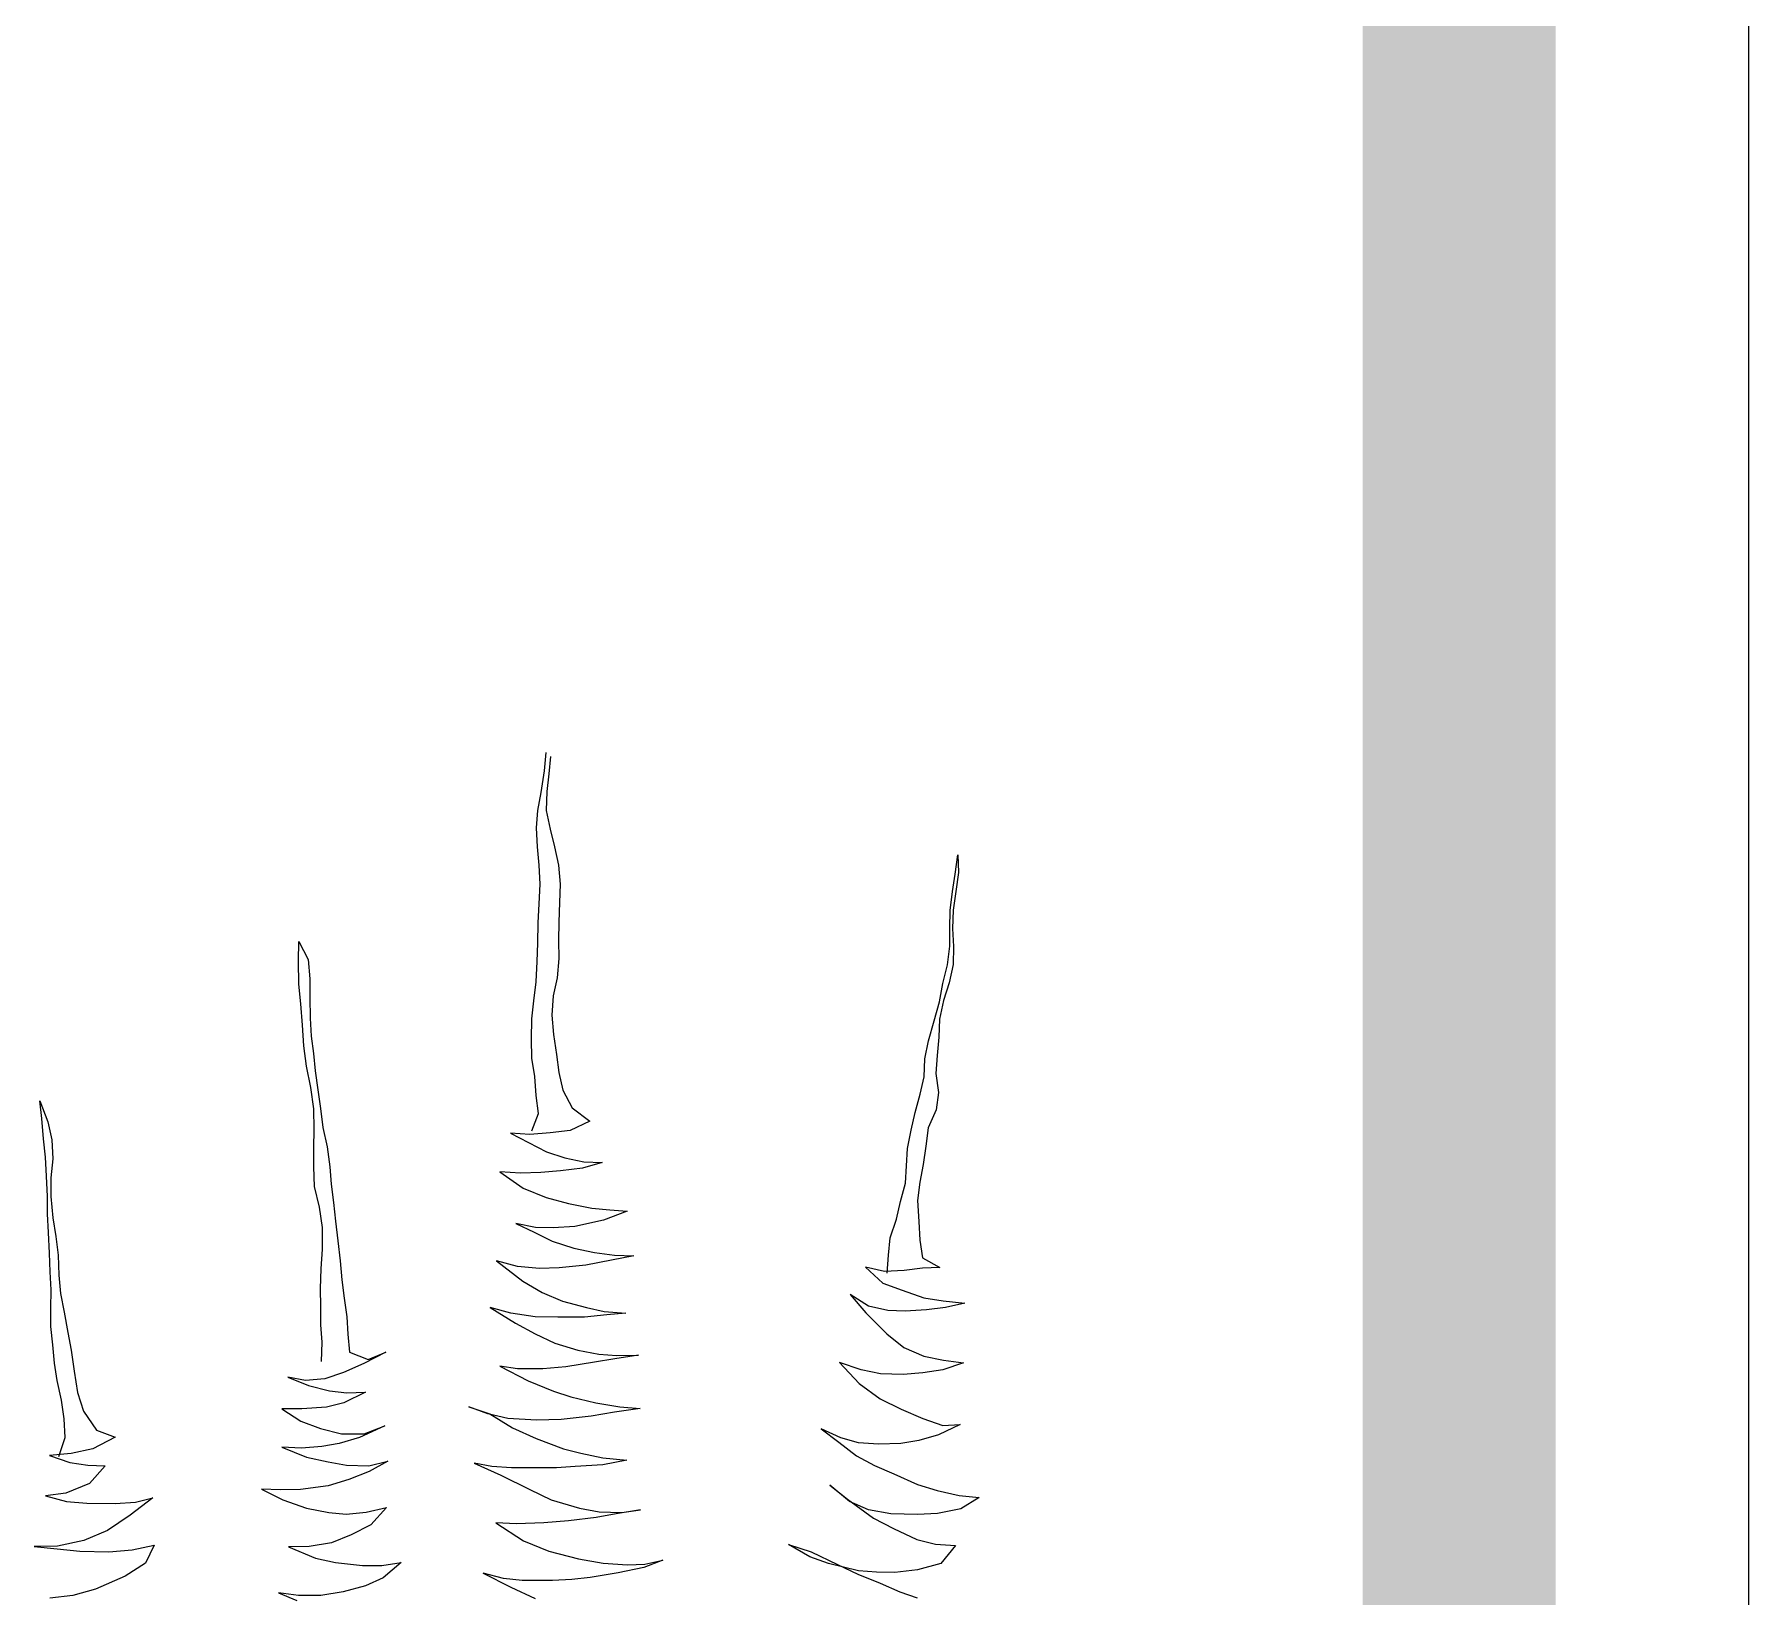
# Model space of a CAD drawing. Header units: metres. Extents: x -58 to 722, y -1100 to 345.
# Drawn here: x 30.9421 to 31.3864, y 110.0452 to 110.45 of the extents above; entities that cross this region are included whole.
import ezdxf

# ---------------------------------------------------------------- set-up
doc = ezdxf.new("R2010")
doc.units = ezdxf.units.M
doc.header["$MEASUREMENT"] = 0
doc.linetypes.add('CENTER2', pattern=[1.125, 0.75, -0.125, 0.125, -0.125])
doc.linetypes.add('CENTERX2', pattern=[4, 2.5, -0.5, 0.5, -0.5])
doc.layers.add('FSR_ARQ_002MURO', color=150, linetype='Continuous', lineweight=30)
doc.layers.add('FSR_ARQ_005VEGETACION', color=64, linetype='Continuous')
doc.layers.add('FSR_ARQ_016EJES', color=135, linetype='CENTER2')

# ---------------------------------------------------------------- blocks, each defined once
blk = doc.blocks.new('arbustos 01')
at = {"layer": 'FSR_ARQ_005VEGETACION', "color": 103}
for p, q in [((188.56621, -31.46026), (188.56664, -31.46528)), ((188.56794, -31.46442), (188.56739, -31.45905)), ((188.56664, -31.46528), (188.56718, -31.47029)), ((188.56886, -31.47063), (188.56794, -31.46442)), ((188.56718, -31.47029), (188.56738, -31.47579)), ((188.56977, -31.47576), (188.56886, -31.47063)), ((188.56738, -31.47579), (188.56626, -31.48118)), ((188.5702, -31.48077), (188.56977, -31.47576)), ((188.56991, -31.48627), (188.5702, -31.48077)), ((188.56626, -31.48118), (188.56501, -31.48622)), ((188.44885, -31.48852), (188.44868, -31.49366)), ((188.44964, -31.49412), (188.44885, -31.48852)), ((188.56501, -31.48622), (188.56389, -31.4915)), ((188.56939, -31.49154), (188.56991, -31.48627)), ((188.44868, -31.49366), (188.44947, -31.49915)), ((188.45043, -31.49913), (188.44964, -31.49412)), ((188.56389, -31.4915), (188.56336, -31.497)), ((188.5691, -31.49704), (188.56939, -31.49154)), ((188.44947, -31.49915), (188.45026, -31.50451)), ((188.4511, -31.50462), (188.45043, -31.49913)), ((188.56336, -31.497), (188.56355, -31.50226)), ((188.56942, -31.50266), (188.5691, -31.49704)), ((188.45026, -31.50451), (188.45045, -31.50977)), ((188.45117, -31.50964), (188.4511, -31.50462)), ((188.56355, -31.50226), (188.56375, -31.50799)), ((188.56973, -31.50815), (188.56942, -31.50266)), ((188.45045, -31.50977), (188.45016, -31.51492)), ((188.45124, -31.5149), (188.45117, -31.50964)), ((188.56375, -31.50799), (188.56382, -31.51325)), ((188.56981, -31.51401), (188.56973, -31.50815)), ((188.45016, -31.51492), (188.45023, -31.52017)), ((188.45191, -31.52027), (188.45124, -31.5149)), ((188.56382, -31.51325), (188.56377, -31.51839)), ((188.57, -31.51927), (188.56981, -31.51401)), ((188.63866, -31.51355), (188.63598, -31.51873)), ((188.63874, -31.51917), (188.63866, -31.51355)), ((188.45023, -31.52017), (188.45138, -31.52542)), ((188.45318, -31.52563), (188.45191, -31.52027)), ((188.56377, -31.51839), (188.56421, -31.52401)), ((188.57032, -31.52512), (188.57, -31.51927)), ((188.63598, -31.51873), (188.63546, -31.52423)), ((188.63859, -31.52575), (188.63874, -31.51917)), ((188.56421, -31.52401), (188.56535, -31.52913)), ((188.57099, -31.53061), (188.57032, -31.52512)), ((188.63546, -31.52423), (188.63541, -31.52961)), ((188.45138, -31.52542), (188.453, -31.53054)), ((188.4542, -31.53088), (188.45318, -31.52563)), ((188.56535, -31.52913), (188.56579, -31.53474)), ((188.63541, -31.52961), (188.63537, -31.53559)), ((188.63807, -31.53149), (188.63859, -31.52575)), ((188.453, -31.53054), (188.45415, -31.5359)), ((188.45571, -31.53636), (188.4542, -31.53088)), ((188.56579, -31.53474), (188.56527, -31.54025)), ((188.57154, -31.53574), (188.57099, -31.53061)), ((188.63755, -31.53759), (188.63807, -31.53149)), ((188.45415, -31.5359), (188.45434, -31.54104)), ((188.45735, -31.54207), (188.45571, -31.53636)), ((188.57162, -31.5416), (188.57154, -31.53574)), ((188.63537, -31.53559), (188.63508, -31.54074)), ((188.63715, -31.54358), (188.63755, -31.53759)), ((188.45434, -31.54104), (188.45489, -31.54629)), ((188.45837, -31.54732), (188.45735, -31.54207)), ((188.56527, -31.54025), (188.56439, -31.546)), ((188.57157, -31.5471), (188.57162, -31.5416)), ((188.63508, -31.54074), (188.63443, -31.54577)), ((188.6364, -31.54944), (188.63715, -31.54358)), ((188.45489, -31.54629), (188.4552, -31.55155)), ((188.45856, -31.55246), (188.45837, -31.54732)), ((188.56439, -31.546), (188.56374, -31.55127)), ((188.57069, -31.55237), (188.57157, -31.5471)), ((188.63443, -31.54577), (188.6339, -31.55079)), ((188.63517, -31.55556), (188.6364, -31.54944)), ((188.4552, -31.55155), (188.45444, -31.55694)), ((188.45971, -31.55746), (188.45856, -31.55246)), ((188.56374, -31.55127), (188.56261, -31.5563)), ((188.57029, -31.55787), (188.57069, -31.55237)), ((188.6339, -31.55079), (188.63314, -31.55618)), ((188.45444, -31.55694), (188.4551, -31.56195)), ((188.46121, -31.5627), (188.45971, -31.55746)), ((188.56261, -31.5563), (188.55993, -31.56136)), ((188.56964, -31.56302), (188.57029, -31.55787)), ((188.63314, -31.55618), (188.63238, -31.56157)), ((188.63429, -31.56167), (188.63517, -31.55556)), ((188.71316, -31.5594), (188.71085, -31.56541)), ((188.71263, -31.56443), (188.71316, -31.5594)), ((188.4551, -31.56195), (188.45745, -31.56718)), ((188.46236, -31.56783), (188.46121, -31.5627)), ((188.55993, -31.56136), (188.55485, -31.56526)), ((188.57151, -31.568), (188.56964, -31.56302)), ((188.63238, -31.56157), (188.63174, -31.56708)), ((188.63425, -31.56764), (188.63429, -31.56167)), ((188.71211, -31.57029), (188.71263, -31.56443)), ((188.45745, -31.56718), (188.45812, -31.57243)), ((188.46338, -31.57307), (188.46236, -31.56783)), ((188.55485, -31.56526), (188.5605, -31.56793)), ((188.5605, -31.56793), (188.56625, -31.56857)), ((188.56625, -31.56857), (188.57211, -31.56909)), ((188.57211, -31.56909), (188.57772, -31.56865)), ((188.57772, -31.56865), (188.5725, -31.57135)), ((188.63174, -31.56708), (188.6305, -31.5726)), ((188.63432, -31.5729), (188.63425, -31.56764)), ((188.71085, -31.56541), (188.70972, -31.57056)), ((188.45812, -31.57243), (188.4589, -31.57768)), ((188.46369, -31.57809), (188.46338, -31.57307)), ((188.56728, -31.57405), (188.56204, -31.5758)), ((188.5725, -31.57135), (188.56728, -31.57405)), ((188.6305, -31.5726), (188.62974, -31.57834)), ((188.63428, -31.5784), (188.63432, -31.5729)), ((188.70972, -31.57056), (188.70944, -31.57607)), ((188.71158, -31.57556), (188.71211, -31.57029)), ((188.4589, -31.57768), (188.45981, -31.5828)), ((188.464, -31.58311), (188.46369, -31.57809)), ((188.55656, -31.57695), (188.5513, -31.57714)), ((188.5513, -31.57714), (188.55694, -31.57873)), ((188.56204, -31.5758), (188.55656, -31.57695)), ((188.55694, -31.57873), (188.56329, -31.57949)), ((188.56329, -31.57949), (188.56891, -31.58001)), ((188.62974, -31.57834), (188.62933, -31.58337)), ((188.63412, -31.58402), (188.63428, -31.5784)), ((188.70944, -31.57607), (188.70999, -31.58156)), ((188.7113, -31.58106), (188.71158, -31.57556)), ((188.45981, -31.5828), (188.46048, -31.58805)), ((188.46539, -31.58835), (188.464, -31.58311)), ((188.57399, -31.58448), (188.56746, -31.5872)), ((188.56891, -31.58001), (188.57477, -31.58017)), ((188.58075, -31.57985), (188.57399, -31.58448)), ((188.57477, -31.58017), (188.58075, -31.57985)), ((188.62933, -31.58337), (188.62868, -31.58864)), ((188.63264, -31.59002), (188.63412, -31.58402)), ((188.70999, -31.58156), (188.71006, -31.58694)), ((188.71102, -31.58692), (188.7113, -31.58106)), ((188.46048, -31.58805), (188.46008, -31.59416)), ((188.46653, -31.59347), (188.46539, -31.58835)), ((188.56103, -31.58896), (188.55423, -31.59025)), ((188.56746, -31.5872), (188.56103, -31.58896)), ((188.62868, -31.58864), (188.62804, -31.59403)), ((188.71006, -31.58694), (188.70943, -31.59304)), ((188.71097, -31.59194), (188.71102, -31.58692)), ((188.46008, -31.59416), (188.4598, -31.59954)), ((188.4684, -31.59882), (188.46653, -31.59347)), ((188.5491, -31.5908), (188.54408, -31.5911)), ((188.54408, -31.5911), (188.55093, -31.59376)), ((188.55423, -31.59025), (188.5491, -31.5908)), ((188.55093, -31.59376), (188.5592, -31.59556)), ((188.62804, -31.59403), (188.6274, -31.59965)), ((188.63177, -31.59589), (188.63264, -31.59002)), ((188.70943, -31.59304), (188.70855, -31.59843)), ((188.71068, -31.59733), (188.71097, -31.59194)), ((188.46882, -31.60384), (188.4684, -31.59882)), ((188.5592, -31.59556), (188.56542, -31.59595)), ((188.56542, -31.59595), (188.57044, -31.59588)), ((188.57082, -31.59719), (188.56571, -31.59977)), ((188.57044, -31.59588), (188.57617, -31.59473)), ((188.57617, -31.59473), (188.57082, -31.59719)), ((188.63185, -31.6021), (188.63177, -31.59589)), ((188.70855, -31.59843), (188.7079, -31.60382)), ((188.7104, -31.60319), (188.71068, -31.59733)), ((188.4598, -31.59954), (188.45903, -31.60457)), ((188.46925, -31.60897), (188.46882, -31.60384)), ((188.54772, -31.60384), (188.54222, -31.60404)), ((188.54222, -31.60404), (188.54858, -31.60527)), ((188.55345, -31.60305), (188.54772, -31.60384)), ((188.55941, -31.60177), (188.55345, -31.60305)), ((188.56571, -31.59977), (188.55941, -31.60177)), ((188.6274, -31.59965), (188.62676, -31.6054)), ((188.63217, -31.60772), (188.63185, -31.6021)), ((188.7079, -31.60382), (188.70774, -31.60956)), ((188.71024, -31.60857), (188.7104, -31.60319)), ((188.45903, -31.60457), (188.45405, -31.60739)), ((188.45405, -31.60739), (188.45907, -31.60756)), ((188.45907, -31.60756), (188.46434, -31.6082)), ((188.46434, -31.6082), (188.46996, -31.60849)), ((188.46996, -31.60849), (188.47544, -31.60722)), ((188.47544, -31.60722), (188.47049, -31.61183)), ((188.54858, -31.60527), (188.55601, -31.60672)), ((188.55601, -31.60672), (188.56367, -31.60745)), ((188.56367, -31.60745), (188.56929, -31.60762)), ((188.56929, -31.60762), (188.57562, -31.60705)), ((188.58169, -31.60541), (188.57412, -31.61126)), ((188.57562, -31.60705), (188.58169, -31.60541)), ((188.62676, -31.6054), (188.62623, -31.61091)), ((188.63236, -31.61345), (188.63217, -31.60772)), ((188.70995, -31.61383), (188.71024, -31.60857)), ((188.4649, -31.61393), (188.45871, -31.61605)), ((188.47049, -31.61183), (188.4649, -31.61393)), ((188.57412, -31.61126), (188.56855, -31.61456)), ((188.62623, -31.61091), (188.62559, -31.61618)), ((188.63232, -31.61871), (188.63236, -31.61345)), ((188.70774, -31.60956), (188.70722, -31.61483)), ((188.71002, -31.61921), (188.70995, -31.61383)), ((188.4531, -31.61696), (188.4469, -31.61765)), ((188.4469, -31.61765), (188.45241, -31.61889)), ((188.45241, -31.61889), (188.45792, -31.61953)), ((188.45871, -31.61605), (188.4531, -31.61696)), ((188.46904, -31.61974), (188.47464, -31.61846)), ((188.47464, -31.61846), (188.47985, -31.61517)), ((188.47985, -31.61517), (188.47538, -31.62037)), ((188.55581, -31.61892), (188.55069, -31.62006)), ((188.56272, -31.61703), (188.55581, -31.61892)), ((188.56855, -31.61456), (188.56272, -31.61703)), ((188.58355, -31.6189), (188.5762, -31.62342)), ((188.57759, -31.62053), (188.58355, -31.6189)), ((188.62559, -31.61618), (188.62482, -31.62156)), ((188.63227, -31.62385), (188.63232, -31.61871)), ((188.70722, -31.61483), (188.70621, -31.62022)), ((188.45792, -31.61953), (188.46402, -31.61992)), ((188.46402, -31.61992), (188.46904, -31.61974)), ((188.47538, -31.62037), (188.46937, -31.62643)), ((188.55069, -31.62006), (188.54448, -31.6205)), ((188.54448, -31.6205), (188.54999, -31.62103)), ((188.54999, -31.62103), (188.55633, -31.62166)), ((188.55633, -31.62166), (188.5641, -31.62167)), ((188.5641, -31.62167), (188.57055, -31.62158)), ((188.57055, -31.62158), (188.57759, -31.62053)), ((188.5762, -31.62342), (188.57062, -31.62648)), ((188.62482, -31.62156), (188.62453, -31.62659)), ((188.63186, -31.62888), (188.63227, -31.62385)), ((188.70621, -31.62022), (188.7051, -31.62609)), ((188.70998, -31.62435), (188.71002, -31.61921)), ((188.46937, -31.62643), (188.4644, -31.63044)), ((188.57062, -31.62648), (188.56492, -31.62919)), ((188.62453, -31.62659), (188.62401, -31.63174)), ((188.63205, -31.63438), (188.63186, -31.62888)), ((188.7051, -31.62609), (188.70421, -31.63113)), ((188.70945, -31.62962), (188.70998, -31.62435)), ((188.4587, -31.63291), (188.45298, -31.63406)), ((188.4644, -31.63044), (188.4587, -31.63291)), ((188.54704, -31.63266), (188.54082, -31.63263)), ((188.54082, -31.63263), (188.54765, -31.63361)), ((188.55229, -31.63235), (188.54704, -31.63266)), ((188.54765, -31.63361), (188.55352, -31.63461)), ((188.55825, -31.6312), (188.55229, -31.63235)), ((188.56492, -31.62919), (188.55825, -31.6312)), ((188.61866, -31.63384), (188.61361, -31.63176)), ((188.61361, -31.63176), (188.61987, -31.63502)), ((188.62401, -31.63174), (188.61866, -31.63384)), ((188.70421, -31.63113), (188.70334, -31.63723)), ((188.70892, -31.63489), (188.70945, -31.62962)), ((188.45298, -31.63406), (188.44725, -31.63485)), ((188.44725, -31.63485), (188.45325, -31.6368)), ((188.45325, -31.6368), (188.459, -31.63768)), ((188.459, -31.63768), (188.46463, -31.6382)), ((188.46463, -31.6382), (188.4712, -31.638)), ((188.4712, -31.638), (188.47668, -31.63685)), ((188.47668, -31.63685), (188.48299, -31.63473)), ((188.48299, -31.63473), (188.47733, -31.64078)), ((188.55352, -31.63461), (188.56178, -31.63593)), ((188.56178, -31.63593), (188.56837, -31.63656)), ((188.56837, -31.63656), (188.57566, -31.63658)), ((188.58079, -31.63579), (188.5726, -31.63997)), ((188.57566, -31.63658), (188.58079, -31.63579)), ((188.61987, -31.63502), (188.62576, -31.63757)), ((188.62576, -31.63757), (188.63116, -31.63941)), ((188.70334, -31.63723), (188.70234, -31.64334)), ((188.70815, -31.63992), (188.70892, -31.63489)), ((188.47733, -31.64078), (188.4713, -31.64517)), ((188.56534, -31.64293), (188.56035, -31.64456)), ((188.5726, -31.63997), (188.56534, -31.64293)), ((188.62476, -31.64344), (188.61938, -31.64328)), ((188.61938, -31.64328), (188.62564, -31.6463)), ((188.62978, -31.6429), (188.62476, -31.64344)), ((188.63585, -31.64138), (188.62978, -31.6429)), ((188.63116, -31.63941), (188.63667, -31.63993)), ((188.6418, -31.63891), (188.63585, -31.64138)), ((188.63667, -31.63993), (188.6418, -31.63891)), ((188.70234, -31.64334), (188.70062, -31.64875)), ((188.70692, -31.64555), (188.70815, -31.63992)), ((188.46524, -31.64812), (188.45894, -31.65083)), ((188.4713, -31.64517), (188.46524, -31.64812)), ((188.54616, -31.6475), (188.54031, -31.64794)), ((188.54031, -31.64794), (188.54774, -31.64903)), ((188.55308, -31.64633), (188.54616, -31.6475)), ((188.56035, -31.64456), (188.55308, -31.64633)), ((188.58967, -31.6475), (188.5836, -31.6495)), ((188.5842, -31.64949), (188.58967, -31.6475)), ((188.62564, -31.6463), (188.63068, -31.64755)), ((188.63068, -31.64755), (188.63774, -31.64805)), ((188.63774, -31.64805), (188.64347, -31.64809)), ((188.64347, -31.64809), (188.63802, -31.65163)), ((188.70615, -31.65094), (188.70692, -31.64555)), ((188.45323, -31.65282), (188.44821, -31.65253)), ((188.44821, -31.65253), (188.45446, -31.65556)), ((188.45894, -31.65083), (188.45323, -31.65282)), ((188.54774, -31.64903), (188.55444, -31.65013)), ((188.55444, -31.65013), (188.56306, -31.65109)), ((188.56306, -31.65109), (188.57024, -31.65135)), ((188.57024, -31.65135), (188.57848, -31.65088)), ((188.57708, -31.65353), (188.57031, -31.65661)), ((188.5836, -31.6495), (188.57708, -31.65353)), ((188.57848, -31.65088), (188.5842, -31.64949)), ((188.61978, -31.65522), (188.61389, -31.65291)), ((188.61389, -31.65291), (188.62111, -31.65628)), ((188.63802, -31.65163), (188.63243, -31.65374)), ((188.70062, -31.64875), (188.69687, -31.65418)), ((188.70587, -31.65633), (188.70615, -31.65094)), ((188.45446, -31.65556), (188.4601, -31.65715)), ((188.4601, -31.65715), (188.46526, -31.65804)), ((188.46526, -31.65804), (188.47171, -31.65819)), ((188.47171, -31.65819), (188.47745, -31.65787)), ((188.47745, -31.65787), (188.48257, -31.65637)), ((188.48318, -31.65768), (188.47809, -31.66157)), ((188.48257, -31.65637), (188.48827, -31.65378)), ((188.48827, -31.65378), (188.48318, -31.65768)), ((188.57031, -31.65661), (188.56246, -31.65959)), ((188.62636, -31.65525), (188.61978, -31.65522)), ((188.62111, -31.65628), (188.62699, -31.658)), ((188.63243, -31.65374), (188.62636, -31.65525)), ((188.62699, -31.658), (188.63203, -31.65888)), ((188.69687, -31.65418), (188.69152, -31.65616)), ((188.69152, -31.65616), (188.6979, -31.65954)), ((188.70768, -31.66177), (188.70587, -31.65633)), ((188.47809, -31.66157), (188.47287, -31.66439)), ((188.55114, -31.66213), (188.54422, -31.66282)), ((188.54422, -31.66282), (188.55105, -31.66417)), ((188.55746, -31.66085), (188.55114, -31.66213)), ((188.56246, -31.65959), (188.55746, -31.66085)), ((188.61847, -31.66445), (188.61296, -31.66309)), ((188.61296, -31.66309), (188.61838, -31.66612)), ((188.63017, -31.66333), (188.62493, -31.66424)), ((188.63637, -31.66193), (188.63017, -31.66333)), ((188.63203, -31.65888), (188.63789, -31.6594)), ((188.6435, -31.65909), (188.63637, -31.66193)), ((188.63789, -31.6594), (188.6435, -31.65909)), ((188.6979, -31.65954), (188.70414, -31.66089)), ((188.70453, -31.66352), (188.6994, -31.6643)), ((188.70414, -31.66089), (188.71036, -31.66153)), ((188.71036, -31.66153), (188.70453, -31.66352)), ((188.46729, -31.66674), (188.46051, -31.66982)), ((188.47287, -31.66439), (188.46729, -31.66674)), ((188.55105, -31.66417), (188.55906, -31.66466)), ((188.55906, -31.66466), (188.56445, -31.66506)), ((188.56445, -31.66506), (188.57234, -31.66507)), ((188.5805, -31.66711), (188.57207, -31.67129)), ((188.57234, -31.66507), (188.57736, -31.665)), ((188.57736, -31.665), (188.58309, -31.66469)), ((188.5881, -31.66366), (188.5805, -31.66711)), ((188.58309, -31.66469), (188.5881, -31.66366)), ((188.61838, -31.66612), (188.62427, -31.66843)), ((188.62493, -31.66424), (188.61847, -31.66445)), ((188.62427, -31.66843), (188.63015, -31.67026)), ((188.6994, -31.6643), (188.69438, -31.66449)), ((188.69438, -31.66449), (188.69887, -31.66957)), ((188.44848, -31.67297), (188.44275, -31.67353)), ((188.4548, -31.67157), (188.44848, -31.67297)), ((188.46051, -31.66982), (188.4548, -31.67157)), ((188.48007, -31.67469), (188.48574, -31.67007)), ((188.48574, -31.67007), (188.48066, -31.67409)), ((188.57207, -31.67129), (188.56601, -31.67424)), ((188.63015, -31.67026), (188.63817, -31.67123)), ((188.63817, -31.67123), (188.64391, -31.67139)), ((188.64941, -31.6712), (188.64323, -31.67427)), ((188.64391, -31.67139), (188.64941, -31.6712)), ((188.69887, -31.66957), (188.70573, -31.67235)), ((188.71159, -31.6731), (188.70552, -31.67474)), ((188.70573, -31.67235), (188.71159, -31.6731)), ((188.44275, -31.67353), (188.44806, -31.6768)), ((188.44806, -31.6768), (188.45477, -31.67815)), ((188.45477, -31.67815), (188.46051, -31.67843)), ((188.46051, -31.67843), (188.46816, -31.67832)), ((188.46816, -31.67832), (188.4746, -31.67716)), ((188.48066, -31.67409), (188.4732, -31.67957)), ((188.4746, -31.67716), (188.48007, -31.67469)), ((188.54562, -31.67787), (188.54023, -31.6771)), ((188.54023, -31.6771), (188.5473, -31.67832)), ((188.55219, -31.67766), (188.54562, -31.67787)), ((188.5473, -31.67832), (188.55305, -31.67932)), ((188.55779, -31.67663), (188.55219, -31.67766)), ((188.56601, -31.67424), (188.55779, -31.67663)), ((188.61925, -31.67782), (188.61338, -31.67647)), ((188.61338, -31.67647), (188.61787, -31.68143)), ((188.625, -31.67834), (188.61925, -31.67782)), ((188.63001, -31.67792), (188.625, -31.67834)), ((188.63645, -31.67663), (188.63001, -31.67792)), ((188.64323, -31.67427), (188.63645, -31.67663)), ((188.68568, -31.67489), (188.68064, -31.67364)), ((188.68064, -31.67364), (188.68716, -31.6787)), ((188.69154, -31.67529), (188.68568, -31.67489)), ((188.69967, -31.67518), (188.69154, -31.67529)), ((188.70552, -31.67474), (188.69967, -31.67518)), ((188.46738, -31.68252), (188.46073, -31.68571)), ((188.4732, -31.67957), (188.46738, -31.68252)), ((188.55305, -31.67932), (188.56095, -31.68029)), ((188.56095, -31.68029), (188.56813, -31.68091)), ((188.56813, -31.68091), (188.57591, -31.68116)), ((188.58188, -31.68084), (188.57394, -31.68609)), ((188.57591, -31.68116), (188.58188, -31.68084)), ((188.61787, -31.68143), (188.62353, -31.68434)), ((188.68716, -31.6787), (188.69368, -31.68303)), ((188.69368, -31.68303), (188.70053, -31.68593)), ((188.45537, -31.68698), (188.44952, -31.68742)), ((188.44952, -31.68742), (188.45377, -31.69262)), ((188.46073, -31.68571), (188.45537, -31.68698)), ((188.49769, -31.68713), (188.49114, -31.68925)), ((188.49152, -31.69068), (188.49769, -31.68713)), ((188.57394, -31.68609), (188.56669, -31.68906)), ((188.62353, -31.68434), (188.62918, -31.68666)), ((188.62918, -31.68666), (188.63564, -31.68764)), ((188.64162, -31.6878), (188.63378, -31.69102)), ((188.63564, -31.68764), (188.64162, -31.6878)), ((188.68658, -31.68863), (188.68023, -31.68728)), ((188.68023, -31.68728), (188.68281, -31.6925)), ((188.70053, -31.68593), (188.70808, -31.68762)), ((188.70808, -31.68762), (188.71478, -31.68764)), ((188.71478, -31.68764), (188.70821, -31.68833)), ((188.45377, -31.69262), (188.46049, -31.69444)), ((188.47747, -31.69469), (188.48617, -31.69254)), ((188.48354, -31.69282), (188.47772, -31.69565)), ((188.49114, -31.68925), (188.48354, -31.69282)), ((188.48617, -31.69254), (188.49152, -31.69068)), ((188.53901, -31.69278), (188.53385, -31.69166)), ((188.53385, -31.69166), (188.53926, -31.69373)), ((188.54403, -31.69295), (188.53901, -31.69278)), ((188.55096, -31.6925), (188.54403, -31.69295)), ((188.55811, -31.69121), (188.55096, -31.6925)), ((188.56669, -31.68906), (188.55811, -31.69121)), ((188.61468, -31.69319), (188.60917, -31.69231)), ((188.60917, -31.69231), (188.61437, -31.69666)), ((188.6203, -31.69311), (188.61468, -31.69319)), ((188.62806, -31.69229), (188.6203, -31.69311)), ((188.63378, -31.69102), (188.62806, -31.69229)), ((188.68281, -31.6925), (188.6886, -31.69625)), ((188.69328, -31.68925), (188.68658, -31.68863)), ((188.70165, -31.68902), (188.69328, -31.68925)), ((188.70821, -31.68833), (188.70165, -31.68902)), ((188.46049, -31.69444), (188.46707, -31.69519)), ((188.46707, -31.69519), (188.47233, -31.69512)), ((188.47772, -31.69565), (188.4713, -31.69824)), ((188.47233, -31.69512), (188.47747, -31.69469)), ((188.53926, -31.69373), (188.54669, -31.69531)), ((188.54669, -31.69531), (188.55472, -31.69663)), ((188.55472, -31.69663), (188.55998, -31.69716)), ((188.55998, -31.69716), (188.56561, -31.69744)), ((188.56561, -31.69744), (188.57433, -31.69744)), ((188.57433, -31.69744), (188.5797, -31.69689)), ((188.58554, -31.69538), (188.57759, -31.69943)), ((188.5797, -31.69689), (188.58554, -31.69538)), ((188.61437, -31.69666), (188.61942, -31.69898)), ((188.6886, -31.69625), (188.69713, -31.69996)), ((188.4656, -31.70071), (188.4606, -31.70245)), ((188.4713, -31.69824), (188.4656, -31.70071)), ((188.57759, -31.69943), (188.57058, -31.70263)), ((188.61942, -31.69898), (188.6259, -31.70069)), ((188.6259, -31.70069), (188.63225, -31.7018)), ((188.63225, -31.7018), (188.63871, -31.70183)), ((188.63871, -31.70183), (188.64443, -31.70103)), ((188.64443, -31.70103), (188.6392, -31.70325)), ((188.69713, -31.69996), (188.70373, -31.70178)), ((188.70373, -31.70178), (188.71032, -31.70253))]:
    blk.add_line(p, q, dxfattribs=at)

msp = doc.modelspace()

# ---------------------------------------------------------------- linework, layer by layer
at = {"layer": 'FSR_ARQ_002MURO', "lineweight": 0, "const_width": 0.05}
msp.add_lwpolyline([(31.31135, 109.00149), (31.31135, 112.30149)], dxfattribs=at)
at = {"layer": 'FSR_ARQ_016EJES', "linetype": 'CENTERX2', "ltscale": 0.25}
msp.add_line((31.38635, 103.97149), (31.38635, 115.38307), dxfattribs=at)

# ---------------------------------------------------------------- block references
at = {"layer": 'FSR_ARQ_005VEGETACION', "xscale": -0.9, "yscale": 0.9, "zscale": 0.9}
msp.add_blockref('arbustos 01', (200.78543, 138.57711), dxfattribs=at)

doc.saveas('drawing.dxf')
